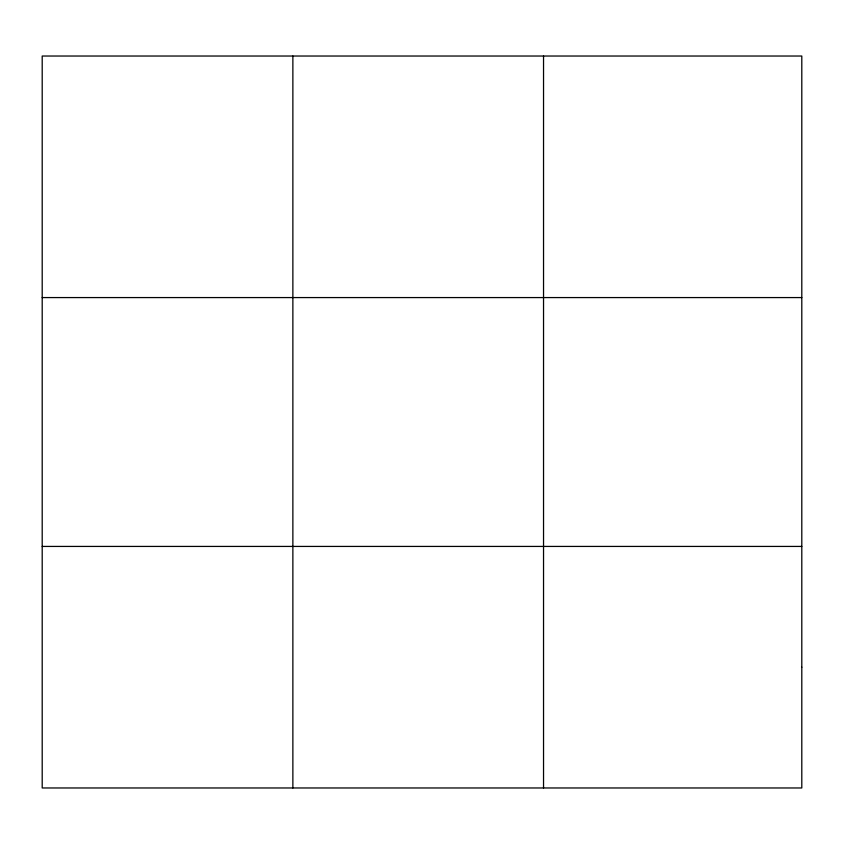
<?xml version="1.0" encoding="UTF-8"?>
<svg xmlns="http://www.w3.org/2000/svg" width="844" height="844" viewBox="0 0 844 844"><rect width="100%" height="100%" fill="white"/><g stroke="black" fill="none" stroke-linecap="round" stroke-linejoin="round"><path stroke-width="1.27" d="M292.868 56.031L292.868 787.969M543.536 56.031L543.536 787.969M42.2 297.573L801.8 297.573M42.2 546.427L801.8 546.427M801.8 667.203L801.8 787.969L42.2 787.969L42.2 56.031L801.8 56.031L801.8 667.203"/></g></svg>
